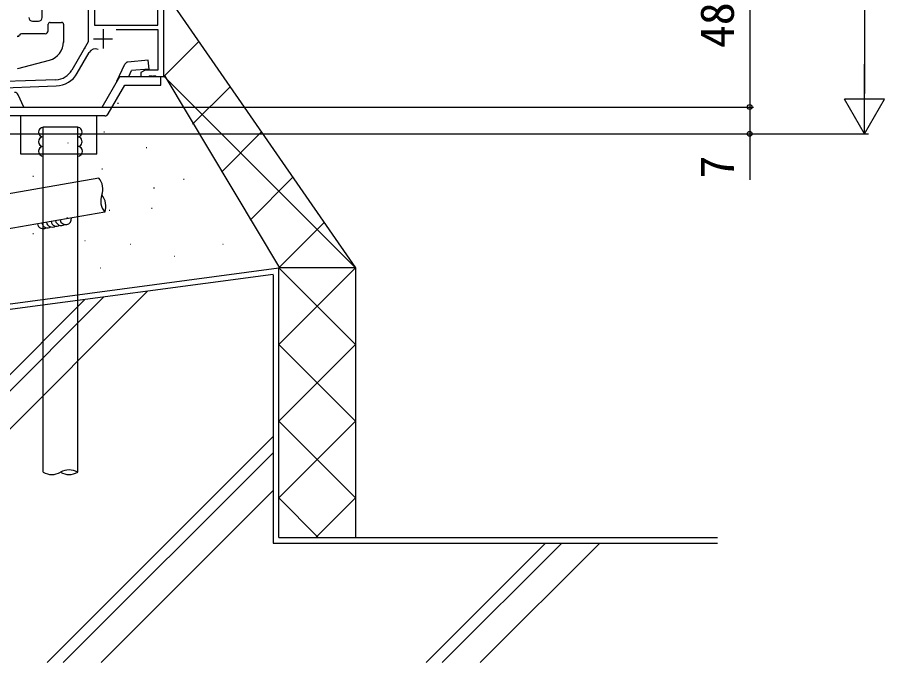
# Model space of a CAD drawing. Units: millimetres, scale not verified. Extents: x -525 to 525, y -783 to 779.
# Drawn here: x -305.3 to -78.8, y -58.2 to 110.2 of the extents above; entities that cross this region are included whole.
import ezdxf
from ezdxf.enums import TextEntityAlignment as Align

# ---------------------------------------------------------------- set-up
doc = ezdxf.new("R2010")
doc.units = ezdxf.units.MM
doc.header["$LTSCALE"] = 4
for name, color, linetype in [('0-2_YKK_11', 7, 'Continuous'), ('0-4_YKK_13', 4, 'Continuous'), ('0-6_YKK_D', 6, 'Continuous'), ('0-8_YSS_K', 3, 'Continuous'), ('0-9_YSS_KE', 3, 'Continuous')]:
    doc.layers.add(name, color=color, linetype=linetype)
doc.styles.add('ＭＳ ゴシック', font='')
doc.styles.get('ＭＳ ゴシック').set_extended_font_data('MS Gothic')

msp = doc.modelspace()

# ---------------------------------------------------------------- linework, layer by layer
at = {"layer": '0-2_YKK_11'}
for p, q in [((-301.3, 109.2), (-299.8, 109.2)), ((-282.9, 107.1), (-282.9, 102.1)), ((-285.4, 104.6), (-280.4, 104.6)), ((-289.643, 95.617), (-286.507, 101.048))]:
    msp.add_line(p, q, dxfattribs=at)
for points in [[(-279.502, 107), (-268.63, 107), (-268.63, 96.43), (-271.909, 96.43), (-273, 95.8), (-273, 94.8), (-270.958, 94.8), (-270.775, 94.92), (-270.225, 94.92), (-270.042, 94.8), (-269.958, 94.8), (-269.775, 94.92), (-269.225, 94.92), (-269.042, 94.8), (-267, 94.8), (-267, 133.7)], [(-298.8, 110.2), (-298.8, 115.6), (-286.8, 115.6), (-286.8, 103.8), (-291.054, 96.432)], [(-295.21, 93.935), (-316.5, 93.191), (-316.5, 100.8), (-314.8, 100.8), (-314.8, 102.1)], [(-315.35, 86.8), (-309, 86.8), (-309, 87.8), (-310.091, 88.43), (-313.3, 88.43), (-313.3, 91.672), (-295.153, 92.306)]]:
    msp.add_lwpolyline(points, dxfattribs=at)
msp.add_lwpolyline([(-268.63, 117.17), (-285.17, 117.17), (-285.17, 108.2), (-268.63, 108.2)], close=True, dxfattribs=at)
for centre, radius, start, end in [((-301.3, 110.2), 1, 180.00001, 269.99999), ((-299.8, 110.2), 1, 270.00001, 359.99999), ((-284.948, 100.148), 1.8, 65.29866, 149.99999), ((-295.384, 98.932), 5, 271.99999, 330), ((-295.384, 98.932), 6.63, 272, 330)]:
    msp.add_arc(centre, radius, start, end, dxfattribs=at)
at = {"layer": '0-4_YKK_13'}
for p, q in [((-296.731, 108.9), (-293.731, 108.9)), ((-297.231, 106.7), (-297.231, 108.4)), ((-293.231, 108.4), (-293.231, 103.632)), ((-305.185, 105.2), (-305.3, 105.2)), ((-298.031, 105.9), (-304.231, 105.9)), ((-305.167, 96.817), (-296.936, 99.022)), ((-279.271, 93.563), (-277.225, 97.952)), ((-271.081, 98.992), (-276.405, 98.526)), ((-270.881, 96.7), (-271.081, 98.992)), ((-276.157, 94.8), (-275.457, 96.3)), ((-270.881, 96.7), (-275.457, 96.3)), ((-283.176, 86.8), (-278.557, 94.8)), ((-278.557, 94.8), (-267.836, 94.8)), ((-267.836, 92.5), (-267.836, 94.8)), ((-281.559, 85), (-277.229, 92.5)), ((-277.229, 92.5), (-267.836, 92.5)), ((-303.589, 86.8), (-305.092, 90.023)), ((-314.77, 86.8), (-283.176, 86.8)), ((-304.411, 74.5), (-304.411, 84.5)), ((-282.425, 84.5), (-284.497, 84.5)), ((-284.497, 74.5), (-284.497, 84.5)), ((-284.497, 74.5), (-304.411, 74.5))]:
    msp.add_line(p, q, dxfattribs=at)
msp.add_lwpolyline([(-284.497, 84.5), (-304.411, 84.5), (-314.77, 84.5)], dxfattribs=at)
for centre, radius, start, end in [((-296.731, 108.4), 0.5, 90, 180), ((-293.731, 108.4), 0.5, 0, 90), ((-298.031, 106.7), 0.8, 270, 0), ((-305.185, 105.7), 0.5, 270, 342.5424), ((-304.231, 105.4), 0.5, 90, 162.5424), ((-298.231, 103.852), 5, 285, 0), ((-276.318, 97.53), 1, 95.00193, 155.0026), ((-305.296, 97.3), 0.5, 270, 285), ((-305.998, 89.6), 1, 24.99973, 90.00175), ((-282.425, 85.5), 1, 269.99738, 329.99768)]:
    msp.add_arc(centre, radius, start, end, dxfattribs=at)
at = {"layer": '0-6_YKK_D'}
for p, q in [((-84, 474.3), (-84, 90.3)), ((-114, 134.8), (-114, 86.8)), ((-84, 79.8), (-84, 97.987)), ((-84, 79.8), (-89.25, 88.893)), ((-78.75, 88.893), (-89.25, 88.893)), ((-84, 79.8), (-78.75, 88.893)), ((-308.5, 86.8), (-113, 86.8)), ((-308.5, 86.8), (-113, 86.8)), ((-323.3, 79.8), (-83, 79.8)), ((-323.3, 79.8), (-113, 79.8))]:
    msp.add_line(p, q, dxfattribs=at)
msp.add_lwpolyline([(-114, 86.8), (-114, 79.8), (-114, 67.773)], dxfattribs=at)
for centre in [(-114, 86.8), (-114, 86.8), (-114, 79.8)]:
    msp.add_circle(centre, 0.637, dxfattribs=at)
at = {"layer": '0-8_YSS_K'}
for p, q in [((-287.682, 102.222), (-287.482, 102.222)), ((-257.984, 103.816), (-267, 94.8)), ((-267.147, 94.946), (-217, 44.8)), ((-236.717, 44.85), (-266.717, 94.85)), ((-249.787, 92.013), (-259.5, 82.3)), ((-279.105, 87.833), (-278.905, 87.833)), ((-298.525, -8.493), (-298.525, 81.505)), ((-289.525, 81.501), (-298.525, 81.501)), ((-289.525, -8.493), (-289.525, 81.505)), ((-282.702, 80.362), (-282.502, 80.362)), ((-241.59, 80.21), (-252, 69.8)), ((-292.077, 77.447), (-291.977, 77.447)), ((-271.634, 76.212), (-271.434, 76.212)), ((-283.255, 70.678), (-283.055, 70.678)), ((-284.025, 68.267), (-375.816, 52.081)), ((-301.241, 68.741), (-301.041, 68.741)), ((-233.394, 68.407), (-244.5, 57.3)), ((-261.851, 67.944), (-261.751, 67.944)), ((-269.697, 65.697), (-269.497, 65.697)), ((-282.462, 59.403), (-374.253, 43.218)), ((-281.318, 59.886), (-281.118, 59.886)), ((-270.25, 60.44), (-270.05, 60.44)), ((-292.386, 57.949), (-292.186, 57.949)), ((-225.197, 56.603), (-237, 44.8)), ((-301.241, 53.799), (-301.041, 53.799)), ((-287.662, 51.993), (-287.562, 51.993)), ((-275.775, 50.975), (-275.675, 50.975)), ((-251.662, 50.975), (-251.562, 50.975)), ((-264.228, 47.92), (-264.128, 47.92)), ((-238.5, 43.087), (-385.5, 23.487)), ((-283.587, 44.866), (-283.487, 44.866)), ((-237, 44.8), (-217, 24.8)), ((-217, 44.8), (-237, 24.8)), ((-238.5, 43.029), (-238.5, -27.001)), ((-271.325, 38.71), (-368.235, -58.2)), ((-287.643, 36.534), (-382.377, -58.2)), ((-282.747, 37.187), (-378.134, -58.2)), ((-217, 24.8), (-237, 4.8)), ((-237, 24.8), (-217, 4.8)), ((-217, 4.8), (-237, -15.2)), ((-238.5, 0.824), (-297.524, -58.2)), ((-238.5, -3.419), (-293.282, -58.2)), ((-238.5, -13.318), (-283.382, -58.2)), ((-237, -15.2), (-226.7, -25.501)), ((-238.5, -27.001), (-122.371, -27.001)), ((-167.33, -27.001), (-198.529, -58.2)), ((-163.087, -27.001), (-194.287, -58.2)), ((-153.188, -27.001), (-184.387, -58.2))]:
    msp.add_line(p, q, dxfattribs=at)
msp.add_lwpolyline([(-237, 4.8), (-217, -15.2), (-227.301, -25.501)], dxfattribs=at)
for centre, radius, start, end in [((-298.525, 80.251), 1.25, 90, 270), ((-289.635, 80.252), 1.25, 270.00571, 90.00589), ((-298.525, 77.751), 1.25, 90, 270), ((-289.634, 77.752), 1.25, 270.00571, 90.00589), ((-298.525, 75.251), 1.25, 90, 270), ((-289.525, 75.251), 1.25, 270, 90), ((-287.472, 65.374), 4.5, 340.00021, 40.00016), ((-279.015, 62.296), 4.5, 160.00016, 220.00021), ((-286.69, 60.942), 4.5, 340.00016, 40.00021), ((-296.202, 56.973), 1.5, 190.0001, 303.57828), ((-295.021, 57.181), 1.5, 190.0001, 303.57828), ((-293.839, 57.389), 1.5, 190.0001, 303.57828), ((-292.657, 57.598), 1.5, 190.0001, 10.0001), ((-298.566, 56.556), 1.5, 190.0001, 303.57828), ((-297.384, 56.764), 1.5, 190.0001, 303.57828), ((-296.275, -4.596), 4.5, 240.00002, 299.99998), ((-291.775, -12.39), 4.5, 59.99998, 120.00002), ((-291.775, -4.596), 4.5, 239.99998, 300.00002)]:
    msp.add_arc(centre, radius, start, end, dxfattribs=at)
at = {"layer": '0-9_YSS_KE'}
for p, q in [((-267, 117.045), (-217, 44.8)), ((-387, 24.8), (-237, 44.8)), ((-217, 44.8), (-237, 44.8)), ((-237, -25.501), (-237, 44.8)), ((-217, 44.8), (-217, -25.501)), ((-237, -25.501), (-122.371, -25.501))]:
    msp.add_line(p, q, dxfattribs=at)

# ---------------------------------------------------------------- texts
at = {"layer": '0-6_YKK_D', "style": 'ＭＳ ゴシック'}
for s, p in [('48', (-115.5, 102.175)), ('7', (-115.5, 68.114))]:
    msp.add_text(s, height=8.798, rotation=90, dxfattribs=at).set_placement(p, align=Align.BOTTOM_LEFT)

doc.saveas('drawing.dxf')
